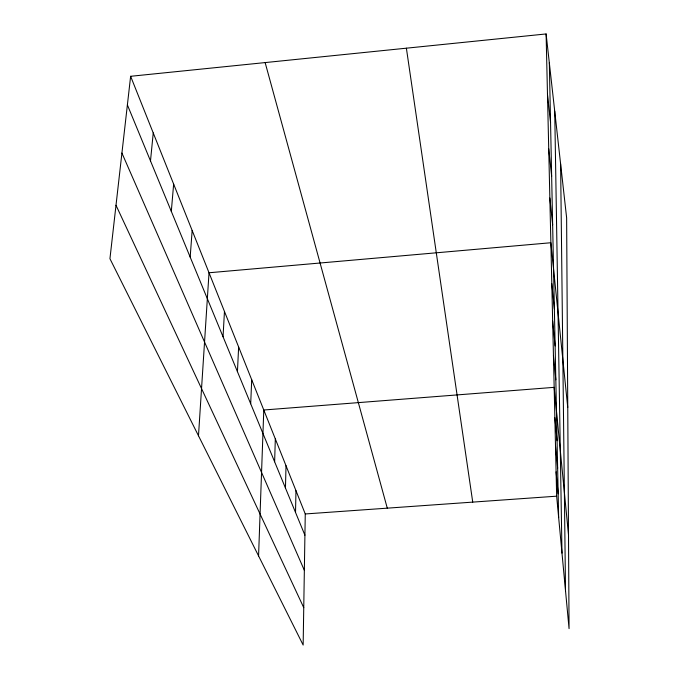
<?xml version="1.0" encoding="UTF-8"?>
<svg xmlns="http://www.w3.org/2000/svg" width="679" height="679" viewBox="0 0 679 679"><rect width="100%" height="100%" fill="white"/><g stroke="black" fill="none" stroke-linecap="round" stroke-linejoin="round"><path stroke-width="1.02" d="M130.631 76.294L305.261 513.961L303.148 645.05L109.939 258.716L130.631 76.294L546.103 33.95L566.634 217.891L569.061 628.627L556.653 496.179L546.103 33.95M295.526 512.441L295.968 490.679M285.46 488.031L286.012 465.726M274.63 461.779L275.318 438.906M258.572 555.914L263.783 410.006L554.166 387.344L568.501 534.823M250.695 403.784L251.705 379.731M237.438 371.642L238.635 346.977M223.043 336.75L224.46 311.449M198.489 435.774L209.022 272.763L550.864 242.743L567.754 407.476M190.179 257.103L192.157 230.487M171.312 211.381L173.646 184.094M150.492 160.915L153.242 132.948M305.261 513.961L556.653 496.179M116.007 205.27L303.751 607.671M121.923 153.055L304.353 570.335M127.389 104.914L304.913 535.196M265.141 62.587L387.276 508.155M406.382 48.192L472.737 502.112M547.486 94.381L550.542 122.543M548.725 148.777L551.645 176.277M549.846 197.996L552.647 224.834M551.798 283.601L554.378 309.14M552.655 321.065L555.133 345.959M553.444 355.524L555.829 379.807M554.862 417.661L557.077 440.747M555.498 445.755L557.646 468.272M556.093 471.854L558.172 493.828M549.319 62.74L558.656 517.619M554.726 111.22L561.983 553.105M560.608 163.894L565.514 590.832"/></g></svg>
